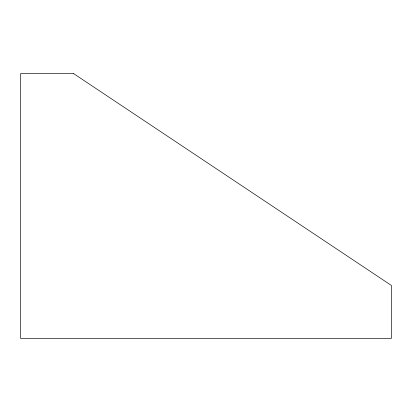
<?xml version="1.0" encoding="UTF-8"?>
<svg xmlns="http://www.w3.org/2000/svg" width="412" height="412" viewBox="0 0 412 412"><rect width="100%" height="100%" fill="white"/><g stroke="black" fill="none" stroke-linecap="round" stroke-linejoin="round"><path stroke-width="0.62" d="M73.573 73.573L20.6 73.573L20.6 338.427L391.4 338.427L391.4 285.459L73.573 73.573"/></g></svg>
